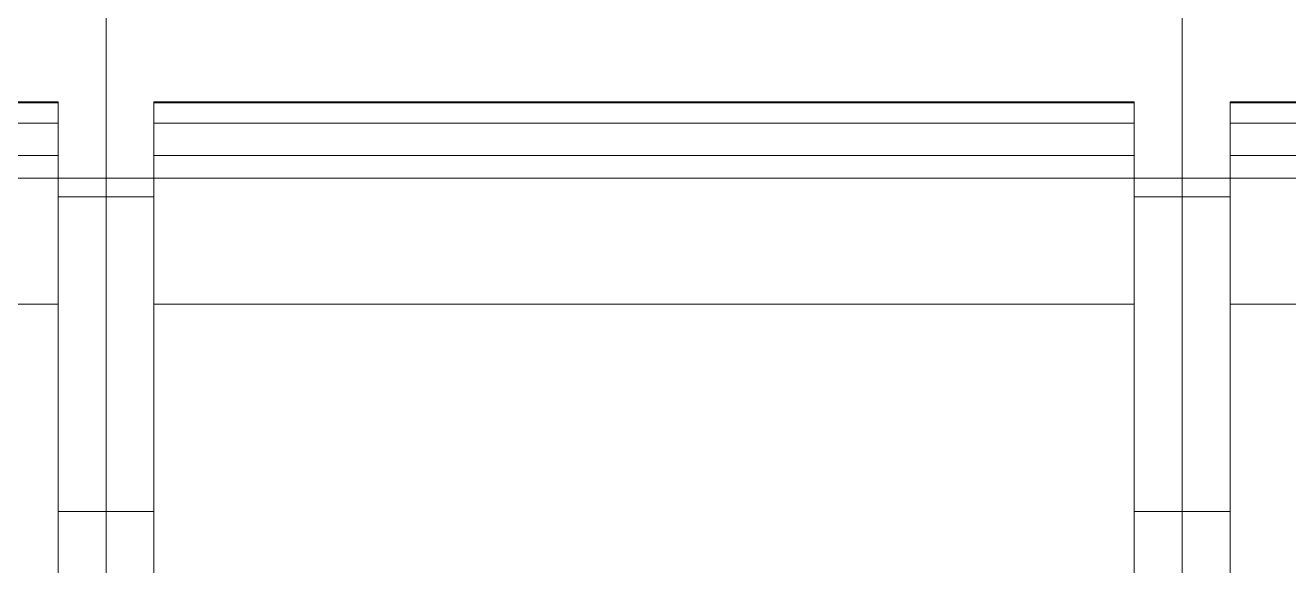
# Model space of a CAD drawing. Header units: millimetres. Extents: x -46169 to 237885, y -84465 to 18123.
# Drawn here: x 226949 to 227595, y -80481 to -80205 of the extents above; entities that cross this region are included whole.
import ezdxf

# ---------------------------------------------------------------- set-up
doc = ezdxf.new("R2010")
doc.units = ezdxf.units.MM
doc.header["$MEASUREMENT"] = 0
doc.linetypes.add('Wipeout_Contour', pattern=[1000, 0, -1000])
doc.layers.add('0_Pen_No__85', color=8, linetype='Continuous', lineweight=20)
doc.layers.add('New_A-35-M_FFE_Fixed_Pen_No__1', color=7, linetype='Continuous', lineweight=13)
doc.layers.add('New_A-35-M_FFE_Fixed', color=7, linetype='Continuous')

# ---------------------------------------------------------------- blocks, each defined once
blk = doc.blocks.new('Section Elem_271_4', base_point=(208268.76, -84332.61))
at = {"color": 254, "linetype": 'Wipeout_Contour', "lineweight": 0, "ltscale": 964001.079585}
blk.add_wipeout([(226990.44, -80189.27), (226990.44, -80204.54), (227540.44, -80204.54), (227540.44, -80189.27)], dxfattribs=at).dxf.layer = 'New_A-35-M_FFE_Fixed'
at = {"color": 254, "linetype": 'Wipeout_Contour', "lineweight": 0, "ltscale": 964063.596057}
blk.add_wipeout([(227515.94, -80243.61), (227014.94, -80243.61), (227014.94, -80244.13), (227515.94, -80244.13)], dxfattribs=at).dxf.layer = 'New_A-35-M_FFE_Fixed'
at = {"color": 254, "linetype": 'Wipeout_Contour', "lineweight": 0, "ltscale": 964078.334938}
blk.add_wipeout([(227515.94, -80254.45), (227014.94, -80254.45), (227014.94, -80255.42), (227515.94, -80255.42)], dxfattribs=at).dxf.layer = 'New_A-35-M_FFE_Fixed'
at = {"color": 254, "linetype": 'Wipeout_Contour', "lineweight": 0, "ltscale": 1446510.442915274}
blk.add_wipeout([(227515.94, -80346.96), (227014.94, -80346.96), (227014.94, -80503.33), (227044.94, -80503.33), (227485.94, -80503.33), (227515.94, -80503.33)], dxfattribs=at).dxf.layer = 'New_A-35-M_FFE_Fixed'
at = {"color": 254, "linetype": 'Wipeout_Contour', "lineweight": 0, "ltscale": 964082.037041}
blk.add_wipeout([(227515.94, -80256.82), (227014.94, -80256.82), (227014.94, -80258.61), (227515.94, -80258.61)], dxfattribs=at).dxf.layer = 'New_A-35-M_FFE_Fixed'
at = {"color": 254, "linetype": 'Wipeout_Contour', "lineweight": 0, "ltscale": 964150.401721}
blk.add_wipeout([(227515.94, -80271.08), (227014.94, -80271.08), (227014.94, -80346.96), (227515.94, -80346.96)], dxfattribs=at).dxf.layer = 'New_A-35-M_FFE_Fixed'
at = {"color": 254, "linetype": 'Wipeout_Contour', "lineweight": 0, "ltscale": 963229.187735}
blk.add_wipeout([(226990.44, -80351.09), (226990.44, -80371.46), (227014.94, -80371.46), (227014.94, -80351.09)], dxfattribs=at).dxf.layer = 'New_A-35-M_FFE_Fixed'
at = {"color": 254, "linetype": 'Wipeout_Contour', "lineweight": 0, "ltscale": 965210.942575}
blk.add_wipeout([(227540.44, -80351.09), (227515.94, -80351.09), (227515.94, -80371.46), (227540.44, -80371.46)], dxfattribs=at).dxf.layer = 'New_A-35-M_FFE_Fixed'
at = {"color": 254, "linetype": 'Wipeout_Contour', "lineweight": 0, "ltscale": 963283.843375}
blk.add_wipeout([(226990.44, -80391.97), (226990.44, -80412.46), (227014.94, -80412.46), (227014.94, -80391.97)], dxfattribs=at).dxf.layer = 'New_A-35-M_FFE_Fixed'
at = {"color": 254, "linetype": 'Wipeout_Contour', "lineweight": 0, "ltscale": 965265.486003}
blk.add_wipeout([(227540.44, -80391.97), (227515.94, -80391.97), (227515.94, -80412.46), (227540.44, -80412.46)], dxfattribs=at).dxf.layer = 'New_A-35-M_FFE_Fixed'
at = {"color": 254, "linetype": 'Wipeout_Contour', "lineweight": 0, "ltscale": 963383.864837}
blk.add_wipeout([(226990.44, -80473.58), (226990.44, -80480.58), (227014.94, -80480.58), (227014.94, -80473.58)], dxfattribs=at).dxf.layer = 'New_A-35-M_FFE_Fixed'
at = {"color": 254, "linetype": 'Wipeout_Contour', "lineweight": 0, "ltscale": 965365.302146}
blk.add_wipeout([(227540.44, -80473.58), (227515.94, -80473.58), (227515.94, -80480.58), (227540.44, -80480.58)], dxfattribs=at).dxf.layer = 'New_A-35-M_FFE_Fixed'
at = {"color": 254, "linetype": 'Wipeout_Contour', "lineweight": 0, "ltscale": 964084.646641}
blk.add_wipeout([(227515.94, -80258.61), (227014.94, -80258.61), (227014.94, -80260.74), (227515.94, -80260.74)], dxfattribs=at).dxf.layer = 'New_A-35-M_FFE_Fixed'
at = {"color": 254, "linetype": 'Wipeout_Contour', "lineweight": 0, "ltscale": 964094.464436}
blk.add_wipeout([(227515.94, -80265.7), (227014.94, -80265.7), (227014.94, -80268.38), (227515.94, -80268.38)], dxfattribs=at).dxf.layer = 'New_A-35-M_FFE_Fixed'
at = {"color": 254, "linetype": 'Wipeout_Contour', "lineweight": 0, "ltscale": 963149.679774}
blk.add_wipeout([(226990.44, -80311.28), (227014.94, -80311.28), (227014.94, -80292.11), (226990.44, -80292.11)], dxfattribs=at).dxf.layer = 'New_A-35-M_FFE_Fixed'
at = {"color": 254, "linetype": 'Wipeout_Contour', "lineweight": 0, "ltscale": 965131.597871}
blk.add_wipeout([(227540.44, -80292.11), (227515.94, -80292.11), (227515.94, -80311.28), (227540.44, -80311.28)], dxfattribs=at).dxf.layer = 'New_A-35-M_FFE_Fixed'
at = {"color": 254, "linetype": 'Wipeout_Contour', "lineweight": 0, "ltscale": 963256.471984}
blk.add_wipeout([(226990.44, -80371.46), (226990.44, -80391.97), (227014.94, -80391.97), (227014.94, -80371.46)], dxfattribs=at).dxf.layer = 'New_A-35-M_FFE_Fixed'
at = {"color": 254, "linetype": 'Wipeout_Contour', "lineweight": 0, "ltscale": 965238.170805}
blk.add_wipeout([(227540.44, -80371.46), (227515.94, -80371.46), (227515.94, -80391.97), (227540.44, -80391.97)], dxfattribs=at).dxf.layer = 'New_A-35-M_FFE_Fixed'
at = {"color": 254, "linetype": 'Wipeout_Contour', "lineweight": 0, "ltscale": 963374.539667}
blk.add_wipeout([(226990.44, -80466.62), (226990.44, -80473.58), (227014.94, -80473.58), (227014.94, -80466.62)], dxfattribs=at).dxf.layer = 'New_A-35-M_FFE_Fixed'
at = {"color": 254, "linetype": 'Wipeout_Contour', "lineweight": 0, "ltscale": 965355.996116}
blk.add_wipeout([(227540.44, -80466.62), (227515.94, -80466.62), (227515.94, -80473.58), (227540.44, -80473.58)], dxfattribs=at).dxf.layer = 'New_A-35-M_FFE_Fixed'
at = {"color": 254, "linetype": 'Wipeout_Contour', "lineweight": 0, "ltscale": 964079.91016}
blk.add_wipeout([(227515.94, -80255.42), (227014.94, -80255.42), (227014.94, -80256.82), (227515.94, -80256.82)], dxfattribs=at).dxf.layer = 'New_A-35-M_FFE_Fixed'
at = {"color": 254, "linetype": 'Wipeout_Contour', "lineweight": 0, "ltscale": 964087.654369}
blk.add_wipeout([(227515.94, -80260.74), (227014.94, -80260.74), (227014.94, -80263.13), (227515.94, -80263.13)], dxfattribs=at).dxf.layer = 'New_A-35-M_FFE_Fixed'
at = {"color": 254, "linetype": 'Wipeout_Contour', "lineweight": 0, "ltscale": 964098.045982}
blk.add_wipeout([(227515.94, -80268.38), (227014.94, -80268.38), (227014.94, -80271.08), (227515.94, -80271.08)], dxfattribs=at).dxf.layer = 'New_A-35-M_FFE_Fixed'
at = {"color": 254, "linetype": 'Wipeout_Contour', "lineweight": 0, "ltscale": 963175.611863}
blk.add_wipeout([(226990.44, -80311.28), (226990.44, -80330.99), (227014.94, -80330.99), (227014.94, -80311.28)], dxfattribs=at).dxf.layer = 'New_A-35-M_FFE_Fixed'
at = {"color": 254, "linetype": 'Wipeout_Contour', "lineweight": 0, "ltscale": 965157.47671}
blk.add_wipeout([(227540.44, -80311.28), (227515.94, -80311.28), (227515.94, -80330.99), (227540.44, -80330.99)], dxfattribs=at).dxf.layer = 'New_A-35-M_FFE_Fixed'
at = {"color": 254, "linetype": 'Wipeout_Contour', "lineweight": 0, "ltscale": 963365.27371}
blk.add_wipeout([(226990.44, -80459.71), (226990.44, -80466.62), (227014.94, -80466.62), (227014.94, -80459.71)], dxfattribs=at).dxf.layer = 'New_A-35-M_FFE_Fixed'
at = {"color": 254, "linetype": 'Wipeout_Contour', "lineweight": 0, "ltscale": 965346.749179}
blk.add_wipeout([(227540.44, -80459.71), (227515.94, -80459.71), (227515.94, -80466.62), (227540.44, -80466.62)], dxfattribs=at).dxf.layer = 'New_A-35-M_FFE_Fixed'
at = {"color": 254, "linetype": 'Wipeout_Contour', "lineweight": 0, "ltscale": 964070.818426}
blk.add_wipeout([(227014.94, -80244.13), (227014.94, -80254.45), (227515.94, -80254.45), (227515.94, -80244.13)], dxfattribs=at).dxf.layer = 'New_A-35-M_FFE_Fixed'
at = {"color": 254, "linetype": 'Wipeout_Contour', "lineweight": 0, "ltscale": 964090.96272}
blk.add_wipeout([(227515.94, -80263.13), (227014.94, -80263.13), (227014.94, -80265.7), (227515.94, -80265.7)], dxfattribs=at).dxf.layer = 'New_A-35-M_FFE_Fixed'
at = {"color": 254, "linetype": 'Wipeout_Contour', "lineweight": 0, "ltscale": 1204015.866046884}
blk.add_wipeout([(227014.94, -80330.99), (226990.44, -80330.99), (226990.44, -80351.09), (227014.94, -80351.09), (227014.94, -80346.96)], dxfattribs=at).dxf.layer = 'New_A-35-M_FFE_Fixed'
at = {"color": 254, "linetype": 'Wipeout_Contour', "lineweight": 0, "ltscale": 1206470.968567555}
blk.add_wipeout([(227515.94, -80330.99), (227515.94, -80346.96), (227515.94, -80351.09), (227540.44, -80351.09), (227540.44, -80330.99)], dxfattribs=at).dxf.layer = 'New_A-35-M_FFE_Fixed'
at = {"color": 254, "linetype": 'Wipeout_Contour', "lineweight": 0, "ltscale": 963356.08715}
blk.add_wipeout([(226990.44, -80452.87), (226990.44, -80459.71), (227014.94, -80459.71), (227014.94, -80452.87)], dxfattribs=at).dxf.layer = 'New_A-35-M_FFE_Fixed'
at = {"color": 254, "linetype": 'Wipeout_Contour', "lineweight": 0, "ltscale": 965337.581475}
blk.add_wipeout([(227540.44, -80452.87), (227515.94, -80452.87), (227515.94, -80459.71), (227540.44, -80459.71)], dxfattribs=at).dxf.layer = 'New_A-35-M_FFE_Fixed'
at = {"layer": 'New_A-35-M_FFE_Fixed_Pen_No__1', "linetype": 'Continuous'}
blk.add_line((227014.94, -80346.96), (227515.94, -80346.96), dxfattribs=at)
at = {"color": 254, "linetype": 'Wipeout_Contour', "lineweight": 0, "ltscale": 1203870.984399081}
blk.add_wipeout([(227014.94, -80249.35), (226990.44, -80249.35), (226990.44, -80263.87), (227014.94, -80263.87), (227014.94, -80250.9)], dxfattribs=at).dxf.layer = 'New_A-35-M_FFE_Fixed'
at = {"color": 254, "linetype": 'Wipeout_Contour', "lineweight": 0, "ltscale": 1206326.381468798}
blk.add_wipeout([(227515.94, -80250.9), (227515.94, -80263.87), (227540.44, -80263.87), (227540.44, -80249.35), (227515.94, -80249.35)], dxfattribs=at).dxf.layer = 'New_A-35-M_FFE_Fixed'
at = {"color": 254, "linetype": 'Wipeout_Contour', "lineweight": 0, "ltscale": 963338.112096}
blk.add_wipeout([(226990.44, -80432.81), (226990.44, -80452.87), (227014.94, -80452.87), (227014.94, -80432.81)], dxfattribs=at).dxf.layer = 'New_A-35-M_FFE_Fixed'
at = {"color": 254, "linetype": 'Wipeout_Contour', "lineweight": 0, "ltscale": 965319.643319}
blk.add_wipeout([(227540.44, -80432.81), (227515.94, -80432.81), (227515.94, -80452.87), (227540.44, -80452.87)], dxfattribs=at).dxf.layer = 'New_A-35-M_FFE_Fixed'
at = {"layer": 'New_A-35-M_FFE_Fixed_Pen_No__1', "linetype": 'Continuous'}
for p, q in [((227014.94, -80254.45), (227515.94, -80254.45)), ((227014.94, -80255.42), (227014.94, -80254.45)), ((227014.94, -80256.82), (227014.94, -80255.42)), ((227515.94, -80255.42), (227515.94, -80254.45)), ((227515.94, -80256.82), (227515.94, -80255.42)), ((227014.94, -80258.61), (227014.94, -80256.82)), ((227515.94, -80258.61), (227515.94, -80256.82)), ((226990.44, -80452.87), (227014.94, -80452.87)), ((227515.94, -80452.87), (227540.44, -80452.87))]:
    blk.add_line(p, q, dxfattribs=at)
at = {"color": 254, "linetype": 'Wipeout_Contour', "lineweight": 0, "ltscale": 1928128.574944266}
blk.add_wipeout([(226990.44, -80234.61), (226990.44, -80249.35), (227014.94, -80249.35), (227014.94, -80243.61), (227515.94, -80243.61), (227515.94, -80249.35), (227540.44, -80249.35), (227540.44, -80234.61)], dxfattribs=at).dxf.layer = 'New_A-35-M_FFE_Fixed'
at = {"color": 254, "linetype": 'Wipeout_Contour', "lineweight": 0, "ltscale": 1203895.111998856}
blk.add_wipeout([(227014.94, -80263.87), (226990.44, -80263.87), (226990.44, -80278.13), (227014.94, -80278.13), (227014.94, -80265.7)], dxfattribs=at).dxf.layer = 'New_A-35-M_FFE_Fixed'
at = {"color": 254, "linetype": 'Wipeout_Contour', "lineweight": 0, "ltscale": 1206350.459981461}
blk.add_wipeout([(227540.44, -80263.87), (227515.94, -80263.87), (227515.94, -80265.7), (227515.94, -80278.13), (227540.44, -80278.13)], dxfattribs=at).dxf.layer = 'New_A-35-M_FFE_Fixed'
at = {"color": 254, "linetype": 'Wipeout_Contour', "lineweight": 0, "ltscale": 963311.117903}
blk.add_wipeout([(226990.44, -80432.81), (227014.94, -80432.81), (227014.94, -80412.46), (226990.44, -80412.46)], dxfattribs=at).dxf.layer = 'New_A-35-M_FFE_Fixed'
at = {"color": 254, "linetype": 'Wipeout_Contour', "lineweight": 0, "ltscale": 965292.704539}
blk.add_wipeout([(227540.44, -80412.46), (227515.94, -80412.46), (227515.94, -80432.81), (227540.44, -80432.81)], dxfattribs=at).dxf.layer = 'New_A-35-M_FFE_Fixed'
at = {"layer": 'New_A-35-M_FFE_Fixed_Pen_No__1', "linetype": 'Continuous'}
for p, q in [((227014.94, -80243.61), (227515.94, -80243.61)), ((227014.94, -80244.13), (227014.94, -80243.61)), ((227014.94, -80244.13), (227515.94, -80244.13)), ((227014.94, -80254.45), (227014.94, -80244.13)), ((227515.94, -80244.13), (227515.94, -80243.61)), ((227515.94, -80254.45), (227515.94, -80244.13)), ((227014.94, -80260.74), (227014.94, -80258.61)), ((227014.94, -80263.13), (227014.94, -80260.74)), ((227515.94, -80260.74), (227515.94, -80258.61)), ((227515.94, -80263.13), (227515.94, -80260.74)), ((227014.94, -80265.7), (227014.94, -80263.13)), ((227014.94, -80268.38), (227014.94, -80265.7)), ((227014.94, -80271.08), (227014.94, -80268.38)), ((227515.94, -80265.7), (227515.94, -80263.13)), ((227515.94, -80268.38), (227515.94, -80265.7)), ((227515.94, -80271.08), (227515.94, -80268.38)), ((227014.94, -80271.08), (227515.94, -80271.08)), ((227014.94, -80503.33), (227014.94, -80346.96)), ((227515.94, -80503.33), (227515.94, -80346.96))]:
    blk.add_line(p, q, dxfattribs=at)
at = {"color": 254, "linetype": 'Wipeout_Contour', "lineweight": 0, "ltscale": 964041.3258}
blk.add_wipeout([(227540.44, -80234.61), (227540.44, -80219.66), (226990.44, -80219.66), (226990.44, -80234.61)], dxfattribs=at).dxf.layer = 'New_A-35-M_FFE_Fixed'
at = {"color": 254, "linetype": 'Wipeout_Contour', "lineweight": 0, "ltscale": 963127.570405}
blk.add_wipeout([(226990.44, -80292.11), (227014.94, -80292.11), (227014.94, -80278.13), (226990.44, -80278.13)], dxfattribs=at).dxf.layer = 'New_A-35-M_FFE_Fixed'
at = {"color": 254, "linetype": 'Wipeout_Contour', "lineweight": 0, "ltscale": 965109.533906}
blk.add_wipeout([(227515.94, -80292.11), (227540.44, -80292.11), (227540.44, -80278.13), (227515.94, -80278.13)], dxfattribs=at).dxf.layer = 'New_A-35-M_FFE_Fixed'
at = {"layer": 'New_A-35-M_FFE_Fixed_Pen_No__1', "linetype": 'Continuous'}
for p, q in [((227014.94, -80346.96), (227014.94, -80271.08)), ((227515.94, -80346.96), (227515.94, -80271.08)), ((226990.44, -80292.11), (227014.94, -80292.11)), ((227515.94, -80292.11), (227540.44, -80292.11))]:
    blk.add_line(p, q, dxfattribs=at)
at = {"color": 254, "linetype": 'Wipeout_Contour', "lineweight": 0, "ltscale": 964021.308552}
blk.add_wipeout([(226990.44, -80219.66), (227540.44, -80219.66), (227540.44, -80204.54), (226990.44, -80204.54)], dxfattribs=at).dxf.layer = 'New_A-35-M_FFE_Fixed'
blk = doc.blocks.new('Section Elem_274_4', base_point=(208268.76, -84332.61))
at = {"color": 254, "linetype": 'Wipeout_Contour', "lineweight": 0, "ltscale": 966138.359083}
blk.add_wipeout([(227564.94, -80243.61), (227564.94, -80244.13), (228065.94, -80244.13), (228065.94, -80243.61)], dxfattribs=at).dxf.layer = 'New_A-35-M_FFE_Fixed'
at = {"color": 254, "linetype": 'Wipeout_Contour', "lineweight": 0, "ltscale": 966153.066314}
blk.add_wipeout([(227564.94, -80254.45), (227564.94, -80255.42), (228065.94, -80255.42), (228065.94, -80254.45)], dxfattribs=at).dxf.layer = 'New_A-35-M_FFE_Fixed'
at = {"color": 254, "linetype": 'Wipeout_Contour', "lineweight": 0, "ltscale": 1449621.696460468}
blk.add_wipeout([(227564.94, -80346.96), (227564.94, -80503.33), (227594.94, -80503.33), (228035.94, -80503.33), (228065.94, -80503.33), (228065.94, -80346.96)], dxfattribs=at).dxf.layer = 'New_A-35-M_FFE_Fixed'
at = {"color": 254, "linetype": 'Wipeout_Contour', "lineweight": 0, "ltscale": 966156.760467}
blk.add_wipeout([(227564.94, -80256.82), (227564.94, -80258.61), (228065.94, -80258.61), (228065.94, -80256.82)], dxfattribs=at).dxf.layer = 'New_A-35-M_FFE_Fixed'
at = {"color": 254, "linetype": 'Wipeout_Contour', "lineweight": 0, "ltscale": 966224.978357}
blk.add_wipeout([(227564.94, -80271.08), (227564.94, -80346.96), (228065.94, -80346.96), (228065.94, -80271.08)], dxfattribs=at).dxf.layer = 'New_A-35-M_FFE_Fixed'
at = {"color": 254, "linetype": 'Wipeout_Contour', "lineweight": 0, "ltscale": 965303.349127}
blk.add_wipeout([(227540.44, -80351.09), (227540.44, -80371.46), (227564.94, -80371.46), (227564.94, -80351.09)], dxfattribs=at).dxf.layer = 'New_A-35-M_FFE_Fixed'
at = {"color": 254, "linetype": 'Wipeout_Contour', "lineweight": 0, "ltscale": 965357.887336}
blk.add_wipeout([(227564.94, -80391.97), (227540.44, -80391.97), (227540.44, -80412.46), (227564.94, -80412.46)], dxfattribs=at).dxf.layer = 'New_A-35-M_FFE_Fixed'
at = {"color": 254, "linetype": 'Wipeout_Contour', "lineweight": 0, "ltscale": 965457.693909}
blk.add_wipeout([(227540.44, -80473.58), (227540.44, -80480.58), (227564.94, -80480.58), (227564.94, -80473.58)], dxfattribs=at).dxf.layer = 'New_A-35-M_FFE_Fixed'
at = {"layer": 'New_A-35-M_FFE_Fixed_Pen_No__1', "linetype": 'Continuous'}
blk.add_line((227540.44, -80487.59), (227540.44, -80480.58), dxfattribs=at)
at = {"color": 254, "linetype": 'Wipeout_Contour', "lineweight": 0, "ltscale": 966159.364463}
blk.add_wipeout([(227564.94, -80258.61), (227564.94, -80260.74), (228065.94, -80260.74), (228065.94, -80258.61)], dxfattribs=at).dxf.layer = 'New_A-35-M_FFE_Fixed'
at = {"color": 254, "linetype": 'Wipeout_Contour', "lineweight": 0, "ltscale": 966169.161176}
blk.add_wipeout([(227564.94, -80265.7), (227564.94, -80268.38), (228065.94, -80268.38), (228065.94, -80265.7)], dxfattribs=at).dxf.layer = 'New_A-35-M_FFE_Fixed'
at = {"color": 254, "linetype": 'Wipeout_Contour', "lineweight": 0, "ltscale": 965224.012014}
blk.add_wipeout([(227564.94, -80292.11), (227540.44, -80292.11), (227540.44, -80311.28), (227564.94, -80311.28)], dxfattribs=at).dxf.layer = 'New_A-35-M_FFE_Fixed'
at = {"color": 254, "linetype": 'Wipeout_Contour', "lineweight": 0, "ltscale": 965330.574738}
blk.add_wipeout([(227564.94, -80371.46), (227540.44, -80371.46), (227540.44, -80391.97), (227564.94, -80391.97)], dxfattribs=at).dxf.layer = 'New_A-35-M_FFE_Fixed'
at = {"color": 254, "linetype": 'Wipeout_Contour', "lineweight": 0, "ltscale": 965448.388792}
blk.add_wipeout([(227540.44, -80466.62), (227540.44, -80473.58), (227564.94, -80473.58), (227564.94, -80466.62)], dxfattribs=at).dxf.layer = 'New_A-35-M_FFE_Fixed'
at = {"layer": 'New_A-35-M_FFE_Fixed_Pen_No__1', "linetype": 'Continuous'}
for p, q in [((227540.44, -80391.97), (227540.44, -80371.46)), ((227540.44, -80480.58), (227540.44, -80473.58))]:
    blk.add_line(p, q, dxfattribs=at)
at = {"color": 254, "linetype": 'Wipeout_Contour', "lineweight": 0, "ltscale": 966154.638153}
blk.add_wipeout([(227564.94, -80255.42), (227564.94, -80256.82), (228065.94, -80256.82), (228065.94, -80255.42)], dxfattribs=at).dxf.layer = 'New_A-35-M_FFE_Fixed'
at = {"color": 254, "linetype": 'Wipeout_Contour', "lineweight": 0, "ltscale": 966162.365732}
blk.add_wipeout([(227564.94, -80260.74), (227564.94, -80263.13), (228065.94, -80263.13), (228065.94, -80260.74)], dxfattribs=at).dxf.layer = 'New_A-35-M_FFE_Fixed'
at = {"color": 254, "linetype": 'Wipeout_Contour', "lineweight": 0, "ltscale": 966172.735031}
blk.add_wipeout([(227564.94, -80268.38), (227564.94, -80271.08), (228065.94, -80271.08), (228065.94, -80268.38)], dxfattribs=at).dxf.layer = 'New_A-35-M_FFE_Fixed'
at = {"color": 254, "linetype": 'Wipeout_Contour', "lineweight": 0, "ltscale": 965249.888377}
blk.add_wipeout([(227540.44, -80311.28), (227540.44, -80330.99), (227564.94, -80330.99), (227564.94, -80311.28)], dxfattribs=at).dxf.layer = 'New_A-35-M_FFE_Fixed'
at = {"color": 254, "linetype": 'Wipeout_Contour', "lineweight": 0, "ltscale": 965439.142735}
blk.add_wipeout([(227540.44, -80459.71), (227540.44, -80466.62), (227564.94, -80466.62), (227564.94, -80459.71)], dxfattribs=at).dxf.layer = 'New_A-35-M_FFE_Fixed'
at = {"layer": 'New_A-35-M_FFE_Fixed_Pen_No__1', "linetype": 'Continuous'}
blk.add_line((227540.44, -80473.58), (227540.44, -80466.62), dxfattribs=at)
at = {"color": 254, "linetype": 'Wipeout_Contour', "lineweight": 0, "ltscale": 966145.565943}
blk.add_wipeout([(228065.94, -80244.13), (227564.94, -80244.13), (227564.94, -80254.45), (228065.94, -80254.45)], dxfattribs=at).dxf.layer = 'New_A-35-M_FFE_Fixed'
at = {"color": 254, "linetype": 'Wipeout_Contour', "lineweight": 0, "ltscale": 966165.666978}
blk.add_wipeout([(227564.94, -80263.13), (227564.94, -80265.7), (228065.94, -80265.7), (228065.94, -80263.13)], dxfattribs=at).dxf.layer = 'New_A-35-M_FFE_Fixed'
at = {"color": 254, "linetype": 'Wipeout_Contour', "lineweight": 0, "ltscale": 965276.393337}
blk.add_wipeout([(227564.94, -80330.99), (227540.44, -80330.99), (227540.44, -80351.09), (227564.94, -80351.09)], dxfattribs=at).dxf.layer = 'New_A-35-M_FFE_Fixed'
at = {"color": 254, "linetype": 'Wipeout_Contour', "lineweight": 0, "ltscale": 965429.975907}
blk.add_wipeout([(227564.94, -80452.87), (227540.44, -80452.87), (227540.44, -80459.71), (227564.94, -80459.71)], dxfattribs=at).dxf.layer = 'New_A-35-M_FFE_Fixed'
at = {"layer": 'New_A-35-M_FFE_Fixed_Pen_No__1', "linetype": 'Continuous'}
for p, q in [((227540.44, -80330.99), (227540.44, -80311.28)), ((227540.44, -80351.09), (227540.44, -80330.99)), ((227540.44, -80371.46), (227540.44, -80351.09)), ((228065.94, -80346.96), (227564.94, -80346.96)), ((227540.44, -80466.62), (227540.44, -80459.71))]:
    blk.add_line(p, q, dxfattribs=at)
at = {"color": 254, "linetype": 'Wipeout_Contour', "lineweight": 0, "ltscale": 965164.014495}
blk.add_wipeout([(227540.44, -80249.35), (227540.44, -80263.87), (227564.94, -80263.87), (227564.94, -80249.35)], dxfattribs=at).dxf.layer = 'New_A-35-M_FFE_Fixed'
at = {"color": 254, "linetype": 'Wipeout_Contour', "lineweight": 0, "ltscale": 965412.03945}
blk.add_wipeout([(227540.44, -80432.81), (227540.44, -80452.87), (227564.94, -80452.87), (227564.94, -80432.81)], dxfattribs=at).dxf.layer = 'New_A-35-M_FFE_Fixed'
at = {"layer": 'New_A-35-M_FFE_Fixed_Pen_No__1', "linetype": 'Continuous'}
for p, q in [((227564.94, -80255.42), (227564.94, -80254.45)), ((228065.94, -80254.45), (227564.94, -80254.45)), ((227564.94, -80256.82), (227564.94, -80255.42)), ((227564.94, -80258.61), (227564.94, -80256.82)), ((227564.94, -80452.87), (227540.44, -80452.87)), ((227540.44, -80459.71), (227540.44, -80452.87))]:
    blk.add_line(p, q, dxfattribs=at)
at = {"color": 254, "linetype": 'Wipeout_Contour', "lineweight": 0, "ltscale": 1932278.097993302}
blk.add_wipeout([(227540.44, -80249.35), (227564.94, -80249.35), (227564.94, -80243.61), (228065.94, -80243.61), (228065.94, -80249.35), (228090.44, -80249.35), (228090.44, -80234.61), (227540.44, -80234.61)], dxfattribs=at).dxf.layer = 'New_A-35-M_FFE_Fixed'
at = {"color": 254, "linetype": 'Wipeout_Contour', "lineweight": 0, "ltscale": 965183.159132}
blk.add_wipeout([(227564.94, -80263.87), (227540.44, -80263.87), (227540.44, -80278.13), (227564.94, -80278.13)], dxfattribs=at).dxf.layer = 'New_A-35-M_FFE_Fixed'
at = {"color": 254, "linetype": 'Wipeout_Contour', "lineweight": 0, "ltscale": 965385.103249}
blk.add_wipeout([(227564.94, -80412.46), (227540.44, -80412.46), (227540.44, -80432.81), (227564.94, -80432.81)], dxfattribs=at).dxf.layer = 'New_A-35-M_FFE_Fixed'
at = {"layer": 'New_A-35-M_FFE_Fixed_Pen_No__1', "linetype": 'Continuous'}
for p, q in [((227564.94, -80244.13), (227564.94, -80243.61)), ((228065.94, -80243.61), (227564.94, -80243.61)), ((228065.94, -80244.13), (227564.94, -80244.13)), ((227564.94, -80254.45), (227564.94, -80244.13)), ((227540.44, -80263.87), (227540.44, -80249.35)), ((227564.94, -80260.74), (227564.94, -80258.61)), ((227564.94, -80263.13), (227564.94, -80260.74)), ((227564.94, -80265.7), (227564.94, -80263.13)), ((227564.94, -80268.38), (227564.94, -80265.7)), ((227564.94, -80271.08), (227564.94, -80268.38)), ((228065.94, -80271.08), (227564.94, -80271.08)), ((227564.94, -80503.33), (227564.94, -80346.96)), ((227540.44, -80412.46), (227540.44, -80391.97)), ((227540.44, -80432.81), (227540.44, -80412.46)), ((227540.44, -80452.87), (227540.44, -80432.81))]:
    blk.add_line(p, q, dxfattribs=at)
at = {"color": 254, "linetype": 'Wipeout_Contour', "lineweight": 0, "ltscale": 966116.136626}
blk.add_wipeout([(227540.44, -80234.61), (228090.44, -80234.61), (228090.44, -80219.66), (227540.44, -80219.66)], dxfattribs=at).dxf.layer = 'New_A-35-M_FFE_Fixed'
at = {"color": 254, "linetype": 'Wipeout_Contour', "lineweight": 0, "ltscale": 965201.950184}
blk.add_wipeout([(227540.44, -80278.13), (227540.44, -80292.11), (227564.94, -80292.11), (227564.94, -80278.13)], dxfattribs=at).dxf.layer = 'New_A-35-M_FFE_Fixed'
at = {"layer": 'New_A-35-M_FFE_Fixed_Pen_No__1', "linetype": 'Continuous'}
for p, q in [((227540.44, -80249.35), (227540.44, -80234.61)), ((227540.44, -80278.13), (227540.44, -80263.87)), ((227564.94, -80346.96), (227564.94, -80271.08)), ((227540.44, -80292.11), (227540.44, -80278.13)), ((227564.94, -80292.11), (227540.44, -80292.11)), ((227540.44, -80311.28), (227540.44, -80292.11))]:
    blk.add_line(p, q, dxfattribs=at)
at = {"color": 254, "linetype": 'Wipeout_Contour', "lineweight": 0, "ltscale": 966096.162367}
blk.add_wipeout([(227540.44, -80219.66), (228090.44, -80219.66), (228090.44, -80204.54), (227540.44, -80204.54)], dxfattribs=at).dxf.layer = 'New_A-35-M_FFE_Fixed'
at = {"layer": 'New_A-35-M_FFE_Fixed_Pen_No__1', "linetype": 'Continuous'}
for p, q in [((227540.44, -80204.54), (227540.44, -80189.27)), ((227540.44, -80219.66), (227540.44, -80204.54)), ((227540.44, -80234.61), (227540.44, -80219.66))]:
    blk.add_line(p, q, dxfattribs=at)
blk = doc.blocks.new('Section Elem_284_4', base_point=(208268.76, -84332.61))
at = {"color": 254, "linetype": 'Wipeout_Contour', "lineweight": 0, "ltscale": 961989.390215}
blk.add_wipeout([(226464.94, -80243.61), (226464.94, -80244.13), (226965.94, -80244.13), (226965.94, -80243.61)], dxfattribs=at).dxf.layer = 'New_A-35-M_FFE_Fixed'
at = {"color": 254, "linetype": 'Wipeout_Contour', "lineweight": 0, "ltscale": 962004.160875}
blk.add_wipeout([(226464.94, -80254.45), (226464.94, -80255.42), (226965.94, -80255.42), (226965.94, -80254.45)], dxfattribs=at).dxf.layer = 'New_A-35-M_FFE_Fixed'
at = {"color": 254, "linetype": 'Wipeout_Contour', "lineweight": 0, "ltscale": 1443400.028747636}
blk.add_wipeout([(226464.94, -80346.96), (226464.94, -80503.33), (226494.94, -80503.33), (226935.94, -80503.33), (226965.94, -80503.33), (226965.94, -80346.96)], dxfattribs=at).dxf.layer = 'New_A-35-M_FFE_Fixed'
at = {"color": 254, "linetype": 'Wipeout_Contour', "lineweight": 0, "ltscale": 962007.87096}
blk.add_wipeout([(226464.94, -80256.82), (226464.94, -80258.61), (226965.94, -80258.61), (226965.94, -80256.82)], dxfattribs=at).dxf.layer = 'New_A-35-M_FFE_Fixed'
at = {"color": 254, "linetype": 'Wipeout_Contour', "lineweight": 0, "ltscale": 962076.383025}
blk.add_wipeout([(226464.94, -80271.08), (226464.94, -80346.96), (226965.94, -80346.96), (226965.94, -80271.08)], dxfattribs=at).dxf.layer = 'New_A-35-M_FFE_Fixed'
at = {"color": 254, "linetype": 'Wipeout_Contour', "lineweight": 0, "ltscale": 963136.806717}
blk.add_wipeout([(226990.44, -80351.09), (226965.94, -80351.09), (226965.94, -80371.46), (226990.44, -80371.46)], dxfattribs=at).dxf.layer = 'New_A-35-M_FFE_Fixed'
at = {"color": 254, "linetype": 'Wipeout_Contour', "lineweight": 0, "ltscale": 963191.467618}
blk.add_wipeout([(226990.44, -80391.97), (226965.94, -80391.97), (226965.94, -80412.46), (226990.44, -80412.46)], dxfattribs=at).dxf.layer = 'New_A-35-M_FFE_Fixed'
at = {"color": 254, "linetype": 'Wipeout_Contour', "lineweight": 0, "ltscale": 963291.498635}
blk.add_wipeout([(226990.44, -80473.58), (226965.94, -80473.58), (226965.94, -80480.58), (226990.44, -80480.58)], dxfattribs=at).dxf.layer = 'New_A-35-M_FFE_Fixed'
at = {"layer": 'New_A-35-M_FFE_Fixed_Pen_No__1', "linetype": 'Continuous'}
blk.add_line((226990.44, -80487.59), (226990.44, -80480.58), dxfattribs=at)
at = {"color": 254, "linetype": 'Wipeout_Contour', "lineweight": 0, "ltscale": 962010.486187}
blk.add_wipeout([(226464.94, -80258.61), (226464.94, -80260.74), (226965.94, -80260.74), (226965.94, -80258.61)], dxfattribs=at).dxf.layer = 'New_A-35-M_FFE_Fixed'
at = {"color": 254, "linetype": 'Wipeout_Contour', "lineweight": 0, "ltscale": 962020.32515}
blk.add_wipeout([(226464.94, -80265.7), (226464.94, -80268.38), (226965.94, -80268.38), (226965.94, -80265.7)], dxfattribs=at).dxf.layer = 'New_A-35-M_FFE_Fixed'
at = {"color": 254, "linetype": 'Wipeout_Contour', "lineweight": 0, "ltscale": 963057.291146}
blk.add_wipeout([(226990.44, -80292.11), (226965.94, -80292.11), (226965.94, -80311.28), (226990.44, -80311.28)], dxfattribs=at).dxf.layer = 'New_A-35-M_FFE_Fixed'
at = {"color": 254, "linetype": 'Wipeout_Contour', "lineweight": 0, "ltscale": 963164.093584}
blk.add_wipeout([(226990.44, -80371.46), (226965.94, -80371.46), (226965.94, -80391.97), (226990.44, -80391.97)], dxfattribs=at).dxf.layer = 'New_A-35-M_FFE_Fixed'
at = {"color": 254, "linetype": 'Wipeout_Contour', "lineweight": 0, "ltscale": 963282.172596}
blk.add_wipeout([(226990.44, -80466.62), (226965.94, -80466.62), (226965.94, -80473.58), (226990.44, -80473.58)], dxfattribs=at).dxf.layer = 'New_A-35-M_FFE_Fixed'
at = {"layer": 'New_A-35-M_FFE_Fixed_Pen_No__1', "linetype": 'Continuous'}
for p, q in [((226990.44, -80391.97), (226990.44, -80371.46)), ((226990.44, -80480.58), (226990.44, -80473.58))]:
    blk.add_line(p, q, dxfattribs=at)
at = {"color": 254, "linetype": 'Wipeout_Contour', "lineweight": 0, "ltscale": 962005.739494}
blk.add_wipeout([(226464.94, -80255.42), (226464.94, -80256.82), (226965.94, -80256.82), (226965.94, -80255.42)], dxfattribs=at).dxf.layer = 'New_A-35-M_FFE_Fixed'
at = {"color": 254, "linetype": 'Wipeout_Contour', "lineweight": 0, "ltscale": 962013.500399}
blk.add_wipeout([(226464.94, -80260.74), (226464.94, -80263.13), (226965.94, -80263.13), (226965.94, -80260.74)], dxfattribs=at).dxf.layer = 'New_A-35-M_FFE_Fixed'
at = {"color": 254, "linetype": 'Wipeout_Contour', "lineweight": 0, "ltscale": 962023.914418}
blk.add_wipeout([(226464.94, -80268.38), (226464.94, -80271.08), (226965.94, -80271.08), (226965.94, -80268.38)], dxfattribs=at).dxf.layer = 'New_A-35-M_FFE_Fixed'
at = {"color": 254, "linetype": 'Wipeout_Contour', "lineweight": 0, "ltscale": 963083.225722}
blk.add_wipeout([(226990.44, -80311.28), (226965.94, -80311.28), (226965.94, -80330.99), (226990.44, -80330.99)], dxfattribs=at).dxf.layer = 'New_A-35-M_FFE_Fixed'
at = {"color": 254, "linetype": 'Wipeout_Contour', "lineweight": 0, "ltscale": 963272.905737}
blk.add_wipeout([(226990.44, -80459.71), (226965.94, -80459.71), (226965.94, -80466.62), (226990.44, -80466.62)], dxfattribs=at).dxf.layer = 'New_A-35-M_FFE_Fixed'
at = {"layer": 'New_A-35-M_FFE_Fixed_Pen_No__1', "linetype": 'Continuous'}
blk.add_line((226990.44, -80473.58), (226990.44, -80466.62), dxfattribs=at)
at = {"color": 254, "linetype": 'Wipeout_Contour', "lineweight": 0, "ltscale": 961996.628156}
blk.add_wipeout([(226965.94, -80244.13), (226464.94, -80244.13), (226464.94, -80254.45), (226965.94, -80254.45)], dxfattribs=at).dxf.layer = 'New_A-35-M_FFE_Fixed'
at = {"color": 254, "linetype": 'Wipeout_Contour', "lineweight": 0, "ltscale": 962016.815883}
blk.add_wipeout([(226464.94, -80263.13), (226464.94, -80265.7), (226965.94, -80265.7), (226965.94, -80263.13)], dxfattribs=at).dxf.layer = 'New_A-35-M_FFE_Fixed'
at = {"color": 254, "linetype": 'Wipeout_Contour', "lineweight": 0, "ltscale": 963109.790299}
blk.add_wipeout([(226965.94, -80351.09), (226990.44, -80351.09), (226990.44, -80330.99), (226965.94, -80330.99)], dxfattribs=at).dxf.layer = 'New_A-35-M_FFE_Fixed'
at = {"color": 254, "linetype": 'Wipeout_Contour', "lineweight": 0, "ltscale": 963263.718278}
blk.add_wipeout([(226990.44, -80452.87), (226965.94, -80452.87), (226965.94, -80459.71), (226990.44, -80459.71)], dxfattribs=at).dxf.layer = 'New_A-35-M_FFE_Fixed'
at = {"layer": 'New_A-35-M_FFE_Fixed_Pen_No__1', "linetype": 'Continuous'}
for p, q in [((226990.44, -80330.99), (226990.44, -80311.28)), ((226990.44, -80351.09), (226990.44, -80330.99)), ((226965.94, -80346.96), (226464.94, -80346.96)), ((226990.44, -80371.46), (226990.44, -80351.09)), ((226990.44, -80466.62), (226990.44, -80459.71))]:
    blk.add_line(p, q, dxfattribs=at)
at = {"color": 254, "linetype": 'Wipeout_Contour', "lineweight": 0, "ltscale": 962997.158616}
blk.add_wipeout([(226965.94, -80263.87), (226990.44, -80263.87), (226990.44, -80249.35), (226965.94, -80249.35)], dxfattribs=at).dxf.layer = 'New_A-35-M_FFE_Fixed'
at = {"color": 254, "linetype": 'Wipeout_Contour', "lineweight": 0, "ltscale": 963245.741488}
blk.add_wipeout([(226990.44, -80432.81), (226965.94, -80432.81), (226965.94, -80452.87), (226990.44, -80452.87)], dxfattribs=at).dxf.layer = 'New_A-35-M_FFE_Fixed'
at = {"layer": 'New_A-35-M_FFE_Fixed_Pen_No__1', "linetype": 'Continuous'}
for p, q in [((226965.94, -80254.45), (226464.94, -80254.45)), ((226965.94, -80255.42), (226965.94, -80254.45)), ((226965.94, -80256.82), (226965.94, -80255.42)), ((226965.94, -80258.61), (226965.94, -80256.82)), ((226990.44, -80452.87), (226965.94, -80452.87)), ((226990.44, -80459.71), (226990.44, -80452.87))]:
    blk.add_line(p, q, dxfattribs=at)
at = {"color": 254, "linetype": 'Wipeout_Contour', "lineweight": 0, "ltscale": 1923980.166280253}
blk.add_wipeout([(226440.44, -80234.61), (226440.44, -80249.35), (226464.94, -80249.35), (226464.94, -80243.61), (226965.94, -80243.61), (226965.94, -80249.35), (226990.44, -80249.35), (226990.44, -80234.61)], dxfattribs=at).dxf.layer = 'New_A-35-M_FFE_Fixed'
at = {"color": 254, "linetype": 'Wipeout_Contour', "lineweight": 0, "ltscale": 963016.346299}
blk.add_wipeout([(226990.44, -80263.87), (226965.94, -80263.87), (226965.94, -80278.13), (226990.44, -80278.13)], dxfattribs=at).dxf.layer = 'New_A-35-M_FFE_Fixed'
at = {"color": 254, "linetype": 'Wipeout_Contour', "lineweight": 0, "ltscale": 963218.744756}
blk.add_wipeout([(226965.94, -80432.81), (226990.44, -80432.81), (226990.44, -80412.46), (226965.94, -80412.46)], dxfattribs=at).dxf.layer = 'New_A-35-M_FFE_Fixed'
at = {"layer": 'New_A-35-M_FFE_Fixed_Pen_No__1', "linetype": 'Continuous'}
for p, q in [((226965.94, -80243.61), (226464.94, -80243.61)), ((226965.94, -80244.13), (226464.94, -80244.13)), ((226965.94, -80244.13), (226965.94, -80243.61)), ((226965.94, -80254.45), (226965.94, -80244.13)), ((226990.44, -80263.87), (226990.44, -80249.35)), ((226965.94, -80260.74), (226965.94, -80258.61)), ((226965.94, -80263.13), (226965.94, -80260.74)), ((226965.94, -80265.7), (226965.94, -80263.13)), ((226965.94, -80268.38), (226965.94, -80265.7)), ((226965.94, -80271.08), (226965.94, -80268.38)), ((226965.94, -80271.08), (226464.94, -80271.08)), ((226965.94, -80503.33), (226965.94, -80346.96)), ((226990.44, -80412.46), (226990.44, -80391.97)), ((226990.44, -80432.81), (226990.44, -80412.46)), ((226990.44, -80452.87), (226990.44, -80432.81))]:
    blk.add_line(p, q, dxfattribs=at)
at = {"color": 254, "linetype": 'Wipeout_Contour', "lineweight": 0, "ltscale": 961967.072013}
blk.add_wipeout([(226440.44, -80234.61), (226990.44, -80234.61), (226990.44, -80219.66), (226440.44, -80219.66)], dxfattribs=at).dxf.layer = 'New_A-35-M_FFE_Fixed'
at = {"color": 254, "linetype": 'Wipeout_Contour', "lineweight": 0, "ltscale": 963035.179625}
blk.add_wipeout([(226990.44, -80278.13), (226965.94, -80278.13), (226965.94, -80292.11), (226990.44, -80292.11)], dxfattribs=at).dxf.layer = 'New_A-35-M_FFE_Fixed'
at = {"layer": 'New_A-35-M_FFE_Fixed_Pen_No__1', "linetype": 'Continuous'}
for p, q in [((226990.44, -80249.35), (226990.44, -80234.61)), ((226990.44, -80278.13), (226990.44, -80263.87)), ((226965.94, -80346.96), (226965.94, -80271.08)), ((226990.44, -80292.11), (226990.44, -80278.13)), ((226990.44, -80292.11), (226965.94, -80292.11)), ((226990.44, -80311.28), (226990.44, -80292.11))]:
    blk.add_line(p, q, dxfattribs=at)
at = {"color": 254, "linetype": 'Wipeout_Contour', "lineweight": 0, "ltscale": 961947.011602}
blk.add_wipeout([(226440.44, -80219.66), (226990.44, -80219.66), (226990.44, -80204.54), (226440.44, -80204.54)], dxfattribs=at).dxf.layer = 'New_A-35-M_FFE_Fixed'
at = {"layer": 'New_A-35-M_FFE_Fixed_Pen_No__1', "linetype": 'Continuous'}
for p, q in [((226990.44, -80204.54), (226990.44, -80189.27)), ((226990.44, -80219.66), (226990.44, -80204.54)), ((226990.44, -80234.61), (226990.44, -80219.66))]:
    blk.add_line(p, q, dxfattribs=at)
blk = doc.blocks.new('I-07 Lecture Theatre Elevation_STORY_MARKER', base_point=(208268.76, -84332.61))
at = {"layer": '0_Pen_No__85', "linetype": 'Continuous'}
blk.add_line((221407.18, -80282.61), (234222.59, -80282.61), dxfattribs=at)

msp = doc.modelspace()

# ---------------------------------------------------------------- block references
at = {"layer": 'New_A-35-M_FFE_Fixed'}
msp.add_blockref('Section Elem_271_4', (208268.76, -84332.61), dxfattribs=at)

# ---------------------------------------------------------------- next in the draw order: block references
for name in ['Section Elem_284_4', 'Section Elem_274_4']:
    msp.add_blockref(name, (208268.76, -84332.61), dxfattribs=at)

# ---------------------------------------------------------------- next in the draw order: block references
at = {"linetype": 'Continuous', "lineweight": 0}
msp.add_blockref('I-07 Lecture Theatre Elevation_STORY_MARKER', (208268.76, -84332.61), dxfattribs=at)

doc.saveas('drawing.dxf')
